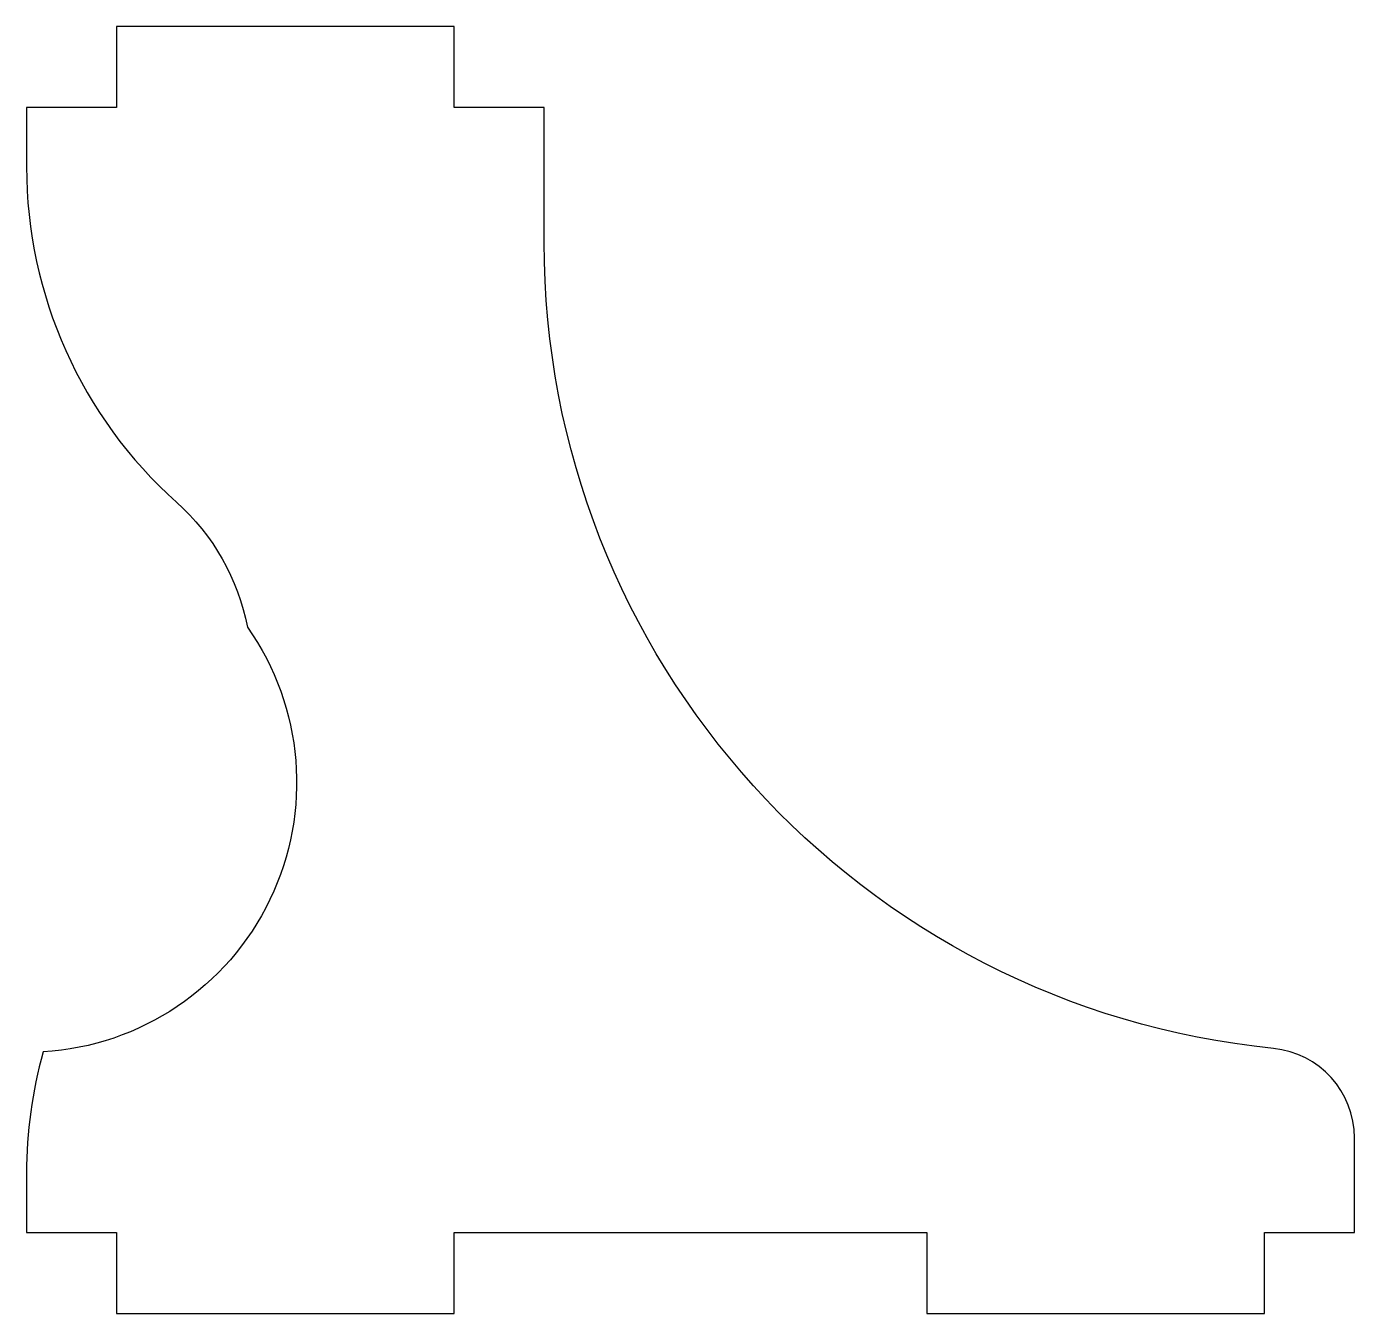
# Model space of a CAD drawing. Header units: millimetres. Extents: x -27.5 to 2, y 0 to 28.6.
import ezdxf

# ---------------------------------------------------------------- set-up
doc = ezdxf.new("R2010")
doc.units = ezdxf.units.MM
doc.layers.get('0').update_dxf_attribs({"linetype": 'CONTINUOUS'})

msp = doc.modelspace()

# ---------------------------------------------------------------- linework, layer by layer
msp.add_lwpolyline([(-22.591, 15.25, -0.586538), (-27.131, 5.811, 0.068238), (-27.5, 3.12), (-27.5, 1.8), (-25.5, 1.8), (-25.5, 0), (-18, 0), (-18, 1.8), (-7.5, 1.8), (-7.5, 0), (0, 0), (0, 1.8), (2, 1.8), (2, 3.9, 0.38517), (0.2, 5.89, -0.38517), (-16, 23.8), (-16, 26.8), (-18, 26.8), (-18, 28.6), (-25.5, 28.6), (-25.5, 26.8), (-27.5, 26.8), (-27.5, 25.48, 0.213422), (-24.167, 18.027, -0.163922)], format="xyb", close=True)

doc.saveas('drawing.dxf')
